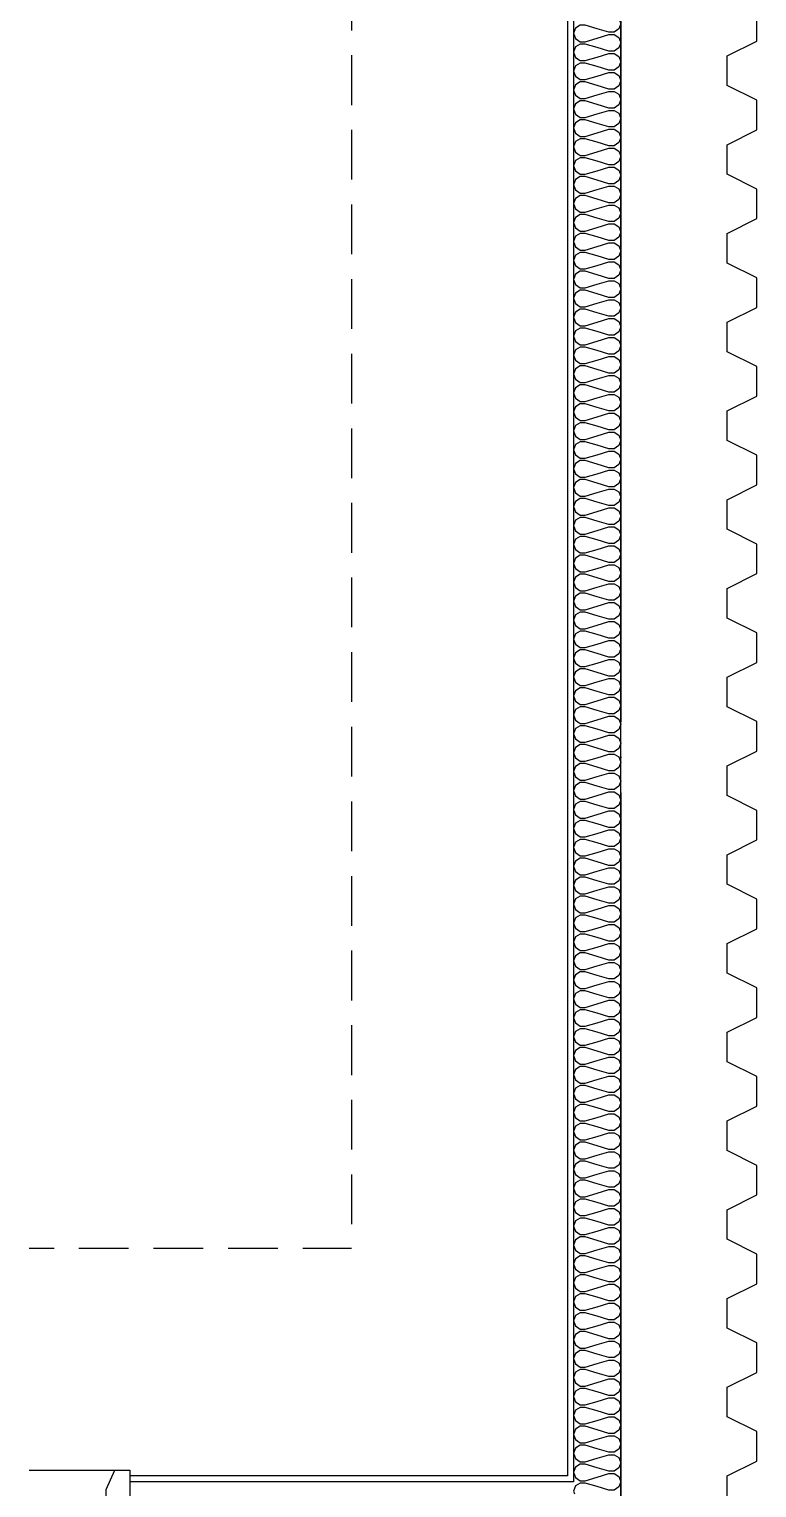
# Model space of a CAD drawing. Extents: x 0 to 40850, y 0 to 28500.
# Drawn here: x 22008 to 23238, y 9997 to 12462 of the extents above; entities that cross this region are included whole.
import ezdxf

# ---------------------------------------------------------------- set-up
doc = ezdxf.new("R2010")
doc.units = 0
doc.header["$LTSCALE"] = 60
doc.header["$MEASUREMENT"] = 0
doc.linetypes.add('CEN', pattern=[62, 60, -1, 0, -1])
doc.linetypes.add('HIDDEN', pattern=[2.1, 0.7, -0.7, 0.7])
for name, color, linetype in [('2', 2, 'CONTINUOUS'), ('4', 4, 'CONTINUOUS'), ('7', 7, 'CONTINUOUS'), ('9', 9, 'CONTINUOUS'), ('CEN', 1, 'CEN'), ('INSUL', 9, 'CONTINUOUS')]:
    doc.layers.add(name, color=color, linetype=linetype)

msp = doc.modelspace()

# ---------------------------------------------------------------- linework, layer by layer
at = {"layer": '2'}
for p, q in [((22918.3, 13637), (22918.3, 10017)), ((22928.3, 13637), (22928.3, 10007)), ((22918.3, 10017), (22178.3, 10017)), ((22928.3, 10007), (22178.3, 10007))]:
    msp.add_line(p, q, dxfattribs=at)
at = {"layer": '4', "color": 4, "linetype": 'CONTINUOUS'}
msp.add_line((22008.3, 10027), (22153.3, 10027), dxfattribs=at)
msp.add_lwpolyline([(22153.3, 9857), (22153.3, 9890), (22138.3, 9890), (22138.3, 9994), (22153.3, 10027), (22178.3, 10027), (22178.3, 9857)], close=True, dxfattribs=at)
at = {"layer": '7'}
for points in [[(22008.3, 7997), (23008.3, 7997), (23008.3, 7997), (23008.3, 13637), (23008.3, 13637), (22998.3, 13637), (22998.3, 13647), (22563.3, 13647), (22553.3, 13637), (22008.3, 13637)], [(23188.3, 9967), (23188.3, 10017), (23238.3, 10042), (23238.3, 10092), (23188.3, 10117), (23188.3, 10167), (23238.3, 10192), (23238.3, 10242), (23188.3, 10267), (23188.3, 10317), (23238.3, 10342), (23238.3, 10392), (23188.3, 10417), (23188.3, 10467), (23238.3, 10492), (23238.3, 10542), (23188.3, 10567), (23188.3, 10617), (23238.3, 10642), (23238.3, 10692), (23188.3, 10717), (23188.3, 10767), (23238.3, 10792), (23238.3, 10842), (23188.3, 10867), (23188.3, 10917), (23238.3, 10942), (23238.3, 10992), (23188.3, 11017), (23188.3, 11067), (23238.3, 11092), (23238.3, 11142), (23188.3, 11167), (23188.3, 11217), (23238.3, 11242), (23238.3, 11292), (23188.3, 11317), (23188.3, 11367), (23238.3, 11392), (23238.3, 11442), (23188.3, 11467), (23188.3, 11517), (23238.3, 11542), (23238.3, 11592), (23188.3, 11617), (23188.3, 11667), (23238.3, 11692), (23238.3, 11742), (23188.3, 11767), (23188.3, 11817), (23238.3, 11842), (23238.3, 11892), (23188.3, 11917), (23188.3, 11967), (23238.3, 11992), (23238.3, 12042), (23188.3, 12067), (23188.3, 12117), (23238.3, 12142), (23238.3, 12192), (23188.3, 12217), (23188.3, 12267), (23238.3, 12292), (23238.3, 12342), (23188.3, 12367), (23188.3, 12417), (23238.3, 12442), (23238.3, 12492)]]:
    msp.add_lwpolyline(points, dxfattribs=at)
at = {"layer": '9', "linetype": 'HIDDEN'}
for p in [(22553.3, 13637), (22008.3, 10402)]:
    msp.add_line(p, (22553.3, 10402), dxfattribs=at)
at = {"layer": 'CEN'}
msp.add_line((23008.3, 22332), (23008.3, 6042), dxfattribs=at)
at = {"layer": 'INSUL'}
for points in [[(22988.3, 12485), (22997.1, 12485), (23005.1, 12480.2), (23008.3, 12471.4), (23005.1, 12462.6), (22997.1, 12457), (22988.3, 12457), (22968.3, 12463), (22948.3, 12469), (22939.5, 12469), (22931.5, 12464.2), (22928.3, 12455.4), (22931.5, 12446.6), (22939.5, 12441), (22948.3, 12441), (22968.3, 12447), (22988.3, 12453)], [(22988.3, 12453), (22997.1, 12453), (23005.1, 12448.2), (23008.3, 12439.4), (23005.1, 12430.6), (22997.1, 12425), (22988.3, 12425), (22968.3, 12431), (22948.3, 12437), (22939.5, 12437), (22931.5, 12432.2), (22928.3, 12423.4), (22931.5, 12414.6), (22939.5, 12409), (22948.3, 12409), (22968.3, 12415), (22988.3, 12421)], [(22988.3, 12421), (22997.1, 12421), (23005.1, 12416.2), (23008.3, 12407.4), (23005.1, 12398.6), (22997.1, 12393), (22988.3, 12393), (22968.3, 12399), (22948.3, 12405), (22939.5, 12405), (22931.5, 12400.2), (22928.3, 12391.4), (22931.5, 12382.6), (22939.5, 12377), (22948.3, 12377), (22968.3, 12383), (22988.3, 12389)], [(22988.3, 12389), (22997.1, 12389), (23005.1, 12384.2), (23008.3, 12375.4), (23005.1, 12366.6), (22997.1, 12361), (22988.3, 12361), (22968.3, 12367), (22948.3, 12373), (22939.5, 12373), (22931.5, 12368.2), (22928.3, 12359.4), (22931.5, 12350.6), (22939.5, 12345), (22948.3, 12345), (22968.3, 12351), (22988.3, 12357)], [(22988.3, 12357), (22997.1, 12357), (23005.1, 12352.2), (23008.3, 12343.4), (23005.1, 12334.6), (22997.1, 12329), (22988.3, 12329), (22968.3, 12335), (22948.3, 12341), (22939.5, 12341), (22931.5, 12336.2), (22928.3, 12327.4), (22931.5, 12318.6), (22939.5, 12313), (22948.3, 12313), (22968.3, 12319), (22988.3, 12325)], [(22988.3, 12325), (22997.1, 12325), (23005.1, 12320.2), (23008.3, 12311.4), (23005.1, 12302.6), (22997.1, 12297), (22988.3, 12297), (22968.3, 12303), (22948.3, 12309), (22939.5, 12309), (22931.5, 12304.2), (22928.3, 12295.4), (22931.5, 12286.6), (22939.5, 12281), (22948.3, 12281), (22968.3, 12287), (22988.3, 12293)], [(22988.3, 12293), (22997.1, 12293), (23005.1, 12288.2), (23008.3, 12279.4), (23005.1, 12270.6), (22997.1, 12265), (22988.3, 12265), (22968.3, 12271), (22948.3, 12277), (22939.5, 12277), (22931.5, 12272.2), (22928.3, 12263.4), (22931.5, 12254.6), (22939.5, 12249), (22948.3, 12249), (22968.3, 12255), (22988.3, 12261)], [(22988.3, 12261), (22997.1, 12261), (23005.1, 12256.2), (23008.3, 12247.4), (23005.1, 12238.6), (22997.1, 12233), (22988.3, 12233), (22968.3, 12239), (22948.3, 12245), (22939.5, 12245), (22931.5, 12240.2), (22928.3, 12231.4), (22931.5, 12222.6), (22939.5, 12217), (22948.3, 12217), (22968.3, 12223), (22988.3, 12229)], [(22988.3, 12229), (22997.1, 12229), (23005.1, 12224.2), (23008.3, 12215.4), (23005.1, 12206.6), (22997.1, 12201), (22988.3, 12201), (22968.3, 12207), (22948.3, 12213), (22939.5, 12213), (22931.5, 12208.2), (22928.3, 12199.4), (22931.5, 12190.6), (22939.5, 12185), (22948.3, 12185), (22968.3, 12191), (22988.3, 12197)], [(22988.3, 12197), (22997.1, 12197), (23005.1, 12192.2), (23008.3, 12183.4), (23005.1, 12174.6), (22997.1, 12169), (22988.3, 12169), (22968.3, 12175), (22948.3, 12181), (22939.5, 12181), (22931.5, 12176.2), (22928.3, 12167.4), (22931.5, 12158.6), (22939.5, 12153), (22948.3, 12153), (22968.3, 12159), (22988.3, 12165)], [(22988.3, 12165), (22997.1, 12165), (23005.1, 12160.2), (23008.3, 12151.4), (23005.1, 12142.6), (22997.1, 12137), (22988.3, 12137), (22968.3, 12143), (22948.3, 12149), (22939.5, 12149), (22931.5, 12144.2), (22928.3, 12135.4), (22931.5, 12126.6), (22939.5, 12121), (22948.3, 12121), (22968.3, 12127), (22988.3, 12133)], [(22988.3, 12133), (22997.1, 12133), (23005.1, 12128.2), (23008.3, 12119.4), (23005.1, 12110.6), (22997.1, 12105), (22988.3, 12105), (22968.3, 12111), (22948.3, 12117), (22939.5, 12117), (22931.5, 12112.2), (22928.3, 12103.4), (22931.5, 12094.6), (22939.5, 12089), (22948.3, 12089), (22968.3, 12095), (22988.3, 12101)], [(22988.3, 12101), (22997.1, 12101), (23005.1, 12096.2), (23008.3, 12087.4), (23005.1, 12078.6), (22997.1, 12073), (22988.3, 12073), (22968.3, 12079), (22948.3, 12085), (22939.5, 12085), (22931.5, 12080.2), (22928.3, 12071.4), (22931.5, 12062.6), (22939.5, 12057), (22948.3, 12057), (22968.3, 12063), (22988.3, 12069)], [(22988.3, 12069), (22997.1, 12069), (23005.1, 12064.2), (23008.3, 12055.4), (23005.1, 12046.6), (22997.1, 12041), (22988.3, 12041), (22968.3, 12047), (22948.3, 12053), (22939.5, 12053), (22931.5, 12048.2), (22928.3, 12039.4), (22931.5, 12030.6), (22939.5, 12025), (22948.3, 12025), (22968.3, 12031), (22988.3, 12037)], [(22988.3, 12037), (22997.1, 12037), (23005.1, 12032.2), (23008.3, 12023.4), (23005.1, 12014.6), (22997.1, 12009), (22988.3, 12009), (22968.3, 12015), (22948.3, 12021), (22939.5, 12021), (22931.5, 12016.2), (22928.3, 12007.4), (22931.5, 11998.6), (22939.5, 11993), (22948.3, 11993), (22968.3, 11999), (22988.3, 12005)], [(22988.3, 12005), (22997.1, 12005), (23005.1, 12000.2), (23008.3, 11991.4), (23005.1, 11982.6), (22997.1, 11977), (22988.3, 11977), (22968.3, 11983), (22948.3, 11989), (22939.5, 11989), (22931.5, 11984.2), (22928.3, 11975.4), (22931.5, 11966.6), (22939.5, 11961), (22948.3, 11961), (22968.3, 11967), (22988.3, 11973)], [(22988.3, 11973), (22997.1, 11973), (23005.1, 11968.2), (23008.3, 11959.4), (23005.1, 11950.6), (22997.1, 11945), (22988.3, 11945), (22968.3, 11951), (22948.3, 11957), (22939.5, 11957), (22931.5, 11952.2), (22928.3, 11943.4), (22931.5, 11934.6), (22939.5, 11929), (22948.3, 11929), (22968.3, 11935), (22988.3, 11941)], [(22988.3, 11941), (22997.1, 11941), (23005.1, 11936.2), (23008.3, 11927.4), (23005.1, 11918.6), (22997.1, 11913), (22988.3, 11913), (22968.3, 11919), (22948.3, 11925), (22939.5, 11925), (22931.5, 11920.2), (22928.3, 11911.4), (22931.5, 11902.6), (22939.5, 11897), (22948.3, 11897), (22968.3, 11903), (22988.3, 11909)], [(22988.3, 11909), (22997.1, 11909), (23005.1, 11904.2), (23008.3, 11895.4), (23005.1, 11886.6), (22997.1, 11881), (22988.3, 11881), (22968.3, 11887), (22948.3, 11893), (22939.5, 11893), (22931.5, 11888.2), (22928.3, 11879.4), (22931.5, 11870.6), (22939.5, 11865), (22948.3, 11865), (22968.3, 11871), (22988.3, 11877)], [(22988.3, 11877), (22997.1, 11877), (23005.1, 11872.2), (23008.3, 11863.4), (23005.1, 11854.6), (22997.1, 11849), (22988.3, 11849), (22968.3, 11855), (22948.3, 11861), (22939.5, 11861), (22931.5, 11856.2), (22928.3, 11847.4), (22931.5, 11838.6), (22939.5, 11833), (22948.3, 11833), (22968.3, 11839), (22988.3, 11845)], [(22988.3, 11845), (22997.1, 11845), (23005.1, 11840.2), (23008.3, 11831.4), (23005.1, 11822.6), (22997.1, 11817), (22988.3, 11817), (22968.3, 11823), (22948.3, 11829), (22939.5, 11829), (22931.5, 11824.2), (22928.3, 11815.4), (22931.5, 11806.6), (22939.5, 11801), (22948.3, 11801), (22968.3, 11807), (22988.3, 11813)], [(22988.3, 11813), (22997.1, 11813), (23005.1, 11808.2), (23008.3, 11799.4), (23005.1, 11790.6), (22997.1, 11785), (22988.3, 11785), (22968.3, 11791), (22948.3, 11797), (22939.5, 11797), (22931.5, 11792.2), (22928.3, 11783.4), (22931.5, 11774.6), (22939.5, 11769), (22948.3, 11769), (22968.3, 11775), (22988.3, 11781)], [(22988.3, 11781), (22997.1, 11781), (23005.1, 11776.2), (23008.3, 11767.4), (23005.1, 11758.6), (22997.1, 11753), (22988.3, 11753), (22968.3, 11759), (22948.3, 11765), (22939.5, 11765), (22931.5, 11760.2), (22928.3, 11751.4), (22931.5, 11742.6), (22939.5, 11737), (22948.3, 11737), (22968.3, 11743), (22988.3, 11749)], [(22988.3, 11749), (22997.1, 11749), (23005.1, 11744.2), (23008.3, 11735.4), (23005.1, 11726.6), (22997.1, 11721), (22988.3, 11721), (22968.3, 11727), (22948.3, 11733), (22939.5, 11733), (22931.5, 11728.2), (22928.3, 11719.4), (22931.5, 11710.6), (22939.5, 11705), (22948.3, 11705), (22968.3, 11711), (22988.3, 11717)], [(22988.3, 11717), (22997.1, 11717), (23005.1, 11712.2), (23008.3, 11703.4), (23005.1, 11694.6), (22997.1, 11689), (22988.3, 11689), (22968.3, 11695), (22948.3, 11701), (22939.5, 11701), (22931.5, 11696.2), (22928.3, 11687.4), (22931.5, 11678.6), (22939.5, 11673), (22948.3, 11673), (22968.3, 11679), (22988.3, 11685)], [(22988.3, 11685), (22997.1, 11685), (23005.1, 11680.2), (23008.3, 11671.4), (23005.1, 11662.6), (22997.1, 11657), (22988.3, 11657), (22968.3, 11663), (22948.3, 11669), (22939.5, 11669), (22931.5, 11664.2), (22928.3, 11655.4), (22931.5, 11646.6), (22939.5, 11641), (22948.3, 11641), (22968.3, 11647), (22988.3, 11653)], [(22988.3, 11653), (22997.1, 11653), (23005.1, 11648.2), (23008.3, 11639.4), (23005.1, 11630.6), (22997.1, 11625), (22988.3, 11625), (22968.3, 11631), (22948.3, 11637), (22939.5, 11637), (22931.5, 11632.2), (22928.3, 11623.4), (22931.5, 11614.6), (22939.5, 11609), (22948.3, 11609), (22968.3, 11615), (22988.3, 11621)], [(22988.3, 11621), (22997.1, 11621), (23005.1, 11616.2), (23008.3, 11607.4), (23005.1, 11598.6), (22997.1, 11593), (22988.3, 11593), (22968.3, 11599), (22948.3, 11605), (22939.5, 11605), (22931.5, 11600.2), (22928.3, 11591.4), (22931.5, 11582.6), (22939.5, 11577), (22948.3, 11577), (22968.3, 11583), (22988.3, 11589)], [(22988.3, 11589), (22997.1, 11589), (23005.1, 11584.2), (23008.3, 11575.4), (23005.1, 11566.6), (22997.1, 11561), (22988.3, 11561), (22968.3, 11567), (22948.3, 11573), (22939.5, 11573), (22931.5, 11568.2), (22928.3, 11559.4), (22931.5, 11550.6), (22939.5, 11545), (22948.3, 11545), (22968.3, 11551), (22988.3, 11557)], [(22988.3, 11557), (22997.1, 11557), (23005.1, 11552.2), (23008.3, 11543.4), (23005.1, 11534.6), (22997.1, 11529), (22988.3, 11529), (22968.3, 11535), (22948.3, 11541), (22939.5, 11541), (22931.5, 11536.2), (22928.3, 11527.4), (22931.5, 11518.6), (22939.5, 11513), (22948.3, 11513), (22968.3, 11519), (22988.3, 11525)], [(22988.3, 11525), (22997.1, 11525), (23005.1, 11520.2), (23008.3, 11511.4), (23005.1, 11502.6), (22997.1, 11497), (22988.3, 11497), (22968.3, 11503), (22948.3, 11509), (22939.5, 11509), (22931.5, 11504.2), (22928.3, 11495.4), (22931.5, 11486.6), (22939.5, 11481), (22948.3, 11481), (22968.3, 11487), (22988.3, 11493)], [(22988.3, 11493), (22997.1, 11493), (23005.1, 11488.2), (23008.3, 11479.4), (23005.1, 11470.6), (22997.1, 11465), (22988.3, 11465), (22968.3, 11471), (22948.3, 11477), (22939.5, 11477), (22931.5, 11472.2), (22928.3, 11463.4), (22931.5, 11454.6), (22939.5, 11449), (22948.3, 11449), (22968.3, 11455), (22988.3, 11461)], [(22988.3, 11461), (22997.1, 11461), (23005.1, 11456.2), (23008.3, 11447.4), (23005.1, 11438.6), (22997.1, 11433), (22988.3, 11433), (22968.3, 11439), (22948.3, 11445), (22939.5, 11445), (22931.5, 11440.2), (22928.3, 11431.4), (22931.5, 11422.6), (22939.5, 11417), (22948.3, 11417), (22968.3, 11423), (22988.3, 11429)], [(22988.3, 11429), (22997.1, 11429), (23005.1, 11424.2), (23008.3, 11415.4), (23005.1, 11406.6), (22997.1, 11401), (22988.3, 11401), (22968.3, 11407), (22948.3, 11413), (22939.5, 11413), (22931.5, 11408.2), (22928.3, 11399.4), (22931.5, 11390.6), (22939.5, 11385), (22948.3, 11385), (22968.3, 11391), (22988.3, 11397)], [(22988.3, 11397), (22997.1, 11397), (23005.1, 11392.2), (23008.3, 11383.4), (23005.1, 11374.6), (22997.1, 11369), (22988.3, 11369), (22968.3, 11375), (22948.3, 11381), (22939.5, 11381), (22931.5, 11376.2), (22928.3, 11367.4), (22931.5, 11358.6), (22939.5, 11353), (22948.3, 11353), (22968.3, 11359), (22988.3, 11365)], [(22988.3, 11365), (22997.1, 11365), (23005.1, 11360.2), (23008.3, 11351.4), (23005.1, 11342.6), (22997.1, 11337), (22988.3, 11337), (22968.3, 11343), (22948.3, 11349), (22939.5, 11349), (22931.5, 11344.2), (22928.3, 11335.4), (22931.5, 11326.6), (22939.5, 11321), (22948.3, 11321), (22968.3, 11327), (22988.3, 11333)], [(22988.3, 11333), (22997.1, 11333), (23005.1, 11328.2), (23008.3, 11319.4), (23005.1, 11310.6), (22997.1, 11305), (22988.3, 11305), (22968.3, 11311), (22948.3, 11317), (22939.5, 11317), (22931.5, 11312.2), (22928.3, 11303.4), (22931.5, 11294.6), (22939.5, 11289), (22948.3, 11289), (22968.3, 11295), (22988.3, 11301)], [(22988.3, 11301), (22997.1, 11301), (23005.1, 11296.2), (23008.3, 11287.4), (23005.1, 11278.6), (22997.1, 11273), (22988.3, 11273), (22968.3, 11279), (22948.3, 11285), (22939.5, 11285), (22931.5, 11280.2), (22928.3, 11271.4), (22931.5, 11262.6), (22939.5, 11257), (22948.3, 11257), (22968.3, 11263), (22988.3, 11269)], [(22988.3, 11269), (22997.1, 11269), (23005.1, 11264.2), (23008.3, 11255.4), (23005.1, 11246.6), (22997.1, 11241), (22988.3, 11241), (22968.3, 11247), (22948.3, 11253), (22939.5, 11253), (22931.5, 11248.2), (22928.3, 11239.4), (22931.5, 11230.6), (22939.5, 11225), (22948.3, 11225), (22968.3, 11231), (22988.3, 11237)], [(22988.3, 11237), (22997.1, 11237), (23005.1, 11232.2), (23008.3, 11223.4), (23005.1, 11214.6), (22997.1, 11209), (22988.3, 11209), (22968.3, 11215), (22948.3, 11221), (22939.5, 11221), (22931.5, 11216.2), (22928.3, 11207.4), (22931.5, 11198.6), (22939.5, 11193), (22948.3, 11193), (22968.3, 11199), (22988.3, 11205)], [(22988.3, 11205), (22997.1, 11205), (23005.1, 11200.2), (23008.3, 11191.4), (23005.1, 11182.6), (22997.1, 11177), (22988.3, 11177), (22968.3, 11183), (22948.3, 11189), (22939.5, 11189), (22931.5, 11184.2), (22928.3, 11175.4), (22931.5, 11166.6), (22939.5, 11161), (22948.3, 11161), (22968.3, 11167), (22988.3, 11173)], [(22988.3, 11173), (22997.1, 11173), (23005.1, 11168.2), (23008.3, 11159.4), (23005.1, 11150.6), (22997.1, 11145), (22988.3, 11145), (22968.3, 11151), (22948.3, 11157), (22939.5, 11157), (22931.5, 11152.2), (22928.3, 11143.4), (22931.5, 11134.6), (22939.5, 11129), (22948.3, 11129), (22968.3, 11135), (22988.3, 11141)], [(22988.3, 11141), (22997.1, 11141), (23005.1, 11136.2), (23008.3, 11127.4), (23005.1, 11118.6), (22997.1, 11113), (22988.3, 11113), (22968.3, 11119), (22948.3, 11125), (22939.5, 11125), (22931.5, 11120.2), (22928.3, 11111.4), (22931.5, 11102.6), (22939.5, 11097), (22948.3, 11097), (22968.3, 11103), (22988.3, 11109)], [(22988.3, 11109), (22997.1, 11109), (23005.1, 11104.2), (23008.3, 11095.4), (23005.1, 11086.6), (22997.1, 11081), (22988.3, 11081), (22968.3, 11087), (22948.3, 11093), (22939.5, 11093), (22931.5, 11088.2), (22928.3, 11079.4), (22931.5, 11070.6), (22939.5, 11065), (22948.3, 11065), (22968.3, 11071), (22988.3, 11077)], [(22988.3, 11077), (22997.1, 11077), (23005.1, 11072.2), (23008.3, 11063.4), (23005.1, 11054.6), (22997.1, 11049), (22988.3, 11049), (22968.3, 11055), (22948.3, 11061), (22939.5, 11061), (22931.5, 11056.2), (22928.3, 11047.4), (22931.5, 11038.6), (22939.5, 11033), (22948.3, 11033), (22968.3, 11039), (22988.3, 11045)], [(22988.3, 11045), (22997.1, 11045), (23005.1, 11040.2), (23008.3, 11031.4), (23005.1, 11022.6), (22997.1, 11017), (22988.3, 11017), (22968.3, 11023), (22948.3, 11029), (22939.5, 11029), (22931.5, 11024.2), (22928.3, 11015.4), (22931.5, 11006.6), (22939.5, 11001), (22948.3, 11001), (22968.3, 11007), (22988.3, 11013)], [(22988.3, 11013), (22997.1, 11013), (23005.1, 11008.2), (23008.3, 10999.4), (23005.1, 10990.6), (22997.1, 10985), (22988.3, 10985), (22968.3, 10991), (22948.3, 10997), (22939.5, 10997), (22931.5, 10992.2), (22928.3, 10983.4), (22931.5, 10974.6), (22939.5, 10969), (22948.3, 10969), (22968.3, 10975), (22988.3, 10981)], [(22988.3, 10981), (22997.1, 10981), (23005.1, 10976.2), (23008.3, 10967.4), (23005.1, 10958.6), (22997.1, 10953), (22988.3, 10953), (22968.3, 10959), (22948.3, 10965), (22939.5, 10965), (22931.5, 10960.2), (22928.3, 10951.4), (22931.5, 10942.6), (22939.5, 10937), (22948.3, 10937), (22968.3, 10943), (22988.3, 10949)], [(22988.3, 10949), (22997.1, 10949), (23005.1, 10944.2), (23008.3, 10935.4), (23005.1, 10926.6), (22997.1, 10921), (22988.3, 10921), (22968.3, 10927), (22948.3, 10933), (22939.5, 10933), (22931.5, 10928.2), (22928.3, 10919.4), (22931.5, 10910.6), (22939.5, 10905), (22948.3, 10905), (22968.3, 10911), (22988.3, 10917)], [(22988.3, 10917), (22997.1, 10917), (23005.1, 10912.2), (23008.3, 10903.4), (23005.1, 10894.6), (22997.1, 10889), (22988.3, 10889), (22968.3, 10895), (22948.3, 10901), (22939.5, 10901), (22931.5, 10896.2), (22928.3, 10887.4), (22931.5, 10878.6), (22939.5, 10873), (22948.3, 10873), (22968.3, 10879), (22988.3, 10885)], [(22988.3, 10885), (22997.1, 10885), (23005.1, 10880.2), (23008.3, 10871.4), (23005.1, 10862.6), (22997.1, 10857), (22988.3, 10857), (22968.3, 10863), (22948.3, 10869), (22939.5, 10869), (22931.5, 10864.2), (22928.3, 10855.4), (22931.5, 10846.6), (22939.5, 10841), (22948.3, 10841), (22968.3, 10847), (22988.3, 10853)], [(22988.3, 10853), (22997.1, 10853), (23005.1, 10848.2), (23008.3, 10839.4), (23005.1, 10830.6), (22997.1, 10825), (22988.3, 10825), (22968.3, 10831), (22948.3, 10837), (22939.5, 10837), (22931.5, 10832.2), (22928.3, 10823.4), (22931.5, 10814.6), (22939.5, 10809), (22948.3, 10809), (22968.3, 10815), (22988.3, 10821)], [(22988.3, 10821), (22997.1, 10821), (23005.1, 10816.2), (23008.3, 10807.4), (23005.1, 10798.6), (22997.1, 10793), (22988.3, 10793), (22968.3, 10799), (22948.3, 10805), (22939.5, 10805), (22931.5, 10800.2), (22928.3, 10791.4), (22931.5, 10782.6), (22939.5, 10777), (22948.3, 10777), (22968.3, 10783), (22988.3, 10789)], [(22988.3, 10789), (22997.1, 10789), (23005.1, 10784.2), (23008.3, 10775.4), (23005.1, 10766.6), (22997.1, 10761), (22988.3, 10761), (22968.3, 10767), (22948.3, 10773), (22939.5, 10773), (22931.5, 10768.2), (22928.3, 10759.4), (22931.5, 10750.6), (22939.5, 10745), (22948.3, 10745), (22968.3, 10751), (22988.3, 10757)], [(22988.3, 10757), (22997.1, 10757), (23005.1, 10752.2), (23008.3, 10743.4), (23005.1, 10734.6), (22997.1, 10729), (22988.3, 10729), (22968.3, 10735), (22948.3, 10741), (22939.5, 10741), (22931.5, 10736.2), (22928.3, 10727.4), (22931.5, 10718.6), (22939.5, 10713), (22948.3, 10713), (22968.3, 10719), (22988.3, 10725)], [(22988.3, 10725), (22997.1, 10725), (23005.1, 10720.2), (23008.3, 10711.4), (23005.1, 10702.6), (22997.1, 10697), (22988.3, 10697), (22968.3, 10703), (22948.3, 10709), (22939.5, 10709), (22931.5, 10704.2), (22928.3, 10695.4), (22931.5, 10686.6), (22939.5, 10681), (22948.3, 10681), (22968.3, 10687), (22988.3, 10693)], [(22988.3, 10693), (22997.1, 10693), (23005.1, 10688.2), (23008.3, 10679.4), (23005.1, 10670.6), (22997.1, 10665), (22988.3, 10665), (22968.3, 10671), (22948.3, 10677), (22939.5, 10677), (22931.5, 10672.2), (22928.3, 10663.4), (22931.5, 10654.6), (22939.5, 10649), (22948.3, 10649), (22968.3, 10655), (22988.3, 10661)], [(22988.3, 10661), (22997.1, 10661), (23005.1, 10656.2), (23008.3, 10647.4), (23005.1, 10638.6), (22997.1, 10633), (22988.3, 10633), (22968.3, 10639), (22948.3, 10645), (22939.5, 10645), (22931.5, 10640.2), (22928.3, 10631.4), (22931.5, 10622.6), (22939.5, 10617), (22948.3, 10617), (22968.3, 10623), (22988.3, 10629)], [(22988.3, 10629), (22997.1, 10629), (23005.1, 10624.2), (23008.3, 10615.4), (23005.1, 10606.6), (22997.1, 10601), (22988.3, 10601), (22968.3, 10607), (22948.3, 10613), (22939.5, 10613), (22931.5, 10608.2), (22928.3, 10599.4), (22931.5, 10590.6), (22939.5, 10585), (22948.3, 10585), (22968.3, 10591), (22988.3, 10597)], [(22988.3, 10597), (22997.1, 10597), (23005.1, 10592.2), (23008.3, 10583.4), (23005.1, 10574.6), (22997.1, 10569), (22988.3, 10569), (22968.3, 10575), (22948.3, 10581), (22939.5, 10581), (22931.5, 10576.2), (22928.3, 10567.4), (22931.5, 10558.6), (22939.5, 10553), (22948.3, 10553), (22968.3, 10559), (22988.3, 10565)], [(22988.3, 10565), (22997.1, 10565), (23005.1, 10560.2), (23008.3, 10551.4), (23005.1, 10542.6), (22997.1, 10537), (22988.3, 10537), (22968.3, 10543), (22948.3, 10549), (22939.5, 10549), (22931.5, 10544.2), (22928.3, 10535.4), (22931.5, 10526.6), (22939.5, 10521), (22948.3, 10521), (22968.3, 10527), (22988.3, 10533)], [(22988.3, 10533), (22997.1, 10533), (23005.1, 10528.2), (23008.3, 10519.4), (23005.1, 10510.6), (22997.1, 10505), (22988.3, 10505), (22968.3, 10511), (22948.3, 10517), (22939.5, 10517), (22931.5, 10512.2), (22928.3, 10503.4), (22931.5, 10494.6), (22939.5, 10489), (22948.3, 10489), (22968.3, 10495), (22988.3, 10501)], [(22988.3, 10501), (22997.1, 10501), (23005.1, 10496.2), (23008.3, 10487.4), (23005.1, 10478.6), (22997.1, 10473), (22988.3, 10473), (22968.3, 10479), (22948.3, 10485), (22939.5, 10485), (22931.5, 10480.2), (22928.3, 10471.4), (22931.5, 10462.6), (22939.5, 10457), (22948.3, 10457), (22968.3, 10463), (22988.3, 10469)], [(22988.3, 10469), (22997.1, 10469), (23005.1, 10464.2), (23008.3, 10455.4), (23005.1, 10446.6), (22997.1, 10441), (22988.3, 10441), (22968.3, 10447), (22948.3, 10453), (22939.5, 10453), (22931.5, 10448.2), (22928.3, 10439.4), (22931.5, 10430.6), (22939.5, 10425), (22948.3, 10425), (22968.3, 10431), (22988.3, 10437)], [(22988.3, 10437), (22997.1, 10437), (23005.1, 10432.2), (23008.3, 10423.4), (23005.1, 10414.6), (22997.1, 10409), (22988.3, 10409), (22968.3, 10415), (22948.3, 10421), (22939.5, 10421), (22931.5, 10416.2), (22928.3, 10407.4), (22931.5, 10398.6), (22939.5, 10393), (22948.3, 10393), (22968.3, 10399), (22988.3, 10405)], [(22988.3, 10405), (22997.1, 10405), (23005.1, 10400.2), (23008.3, 10391.4), (23005.1, 10382.6), (22997.1, 10377), (22988.3, 10377), (22968.3, 10383), (22948.3, 10389), (22939.5, 10389), (22931.5, 10384.2), (22928.3, 10375.4), (22931.5, 10366.6), (22939.5, 10361), (22948.3, 10361), (22968.3, 10367), (22988.3, 10373)], [(22988.3, 10373), (22997.1, 10373), (23005.1, 10368.2), (23008.3, 10359.4), (23005.1, 10350.6), (22997.1, 10345), (22988.3, 10345), (22968.3, 10351), (22948.3, 10357), (22939.5, 10357), (22931.5, 10352.2), (22928.3, 10343.4), (22931.5, 10334.6), (22939.5, 10329), (22948.3, 10329), (22968.3, 10335), (22988.3, 10341)], [(22988.3, 10341), (22997.1, 10341), (23005.1, 10336.2), (23008.3, 10327.4), (23005.1, 10318.6), (22997.1, 10313), (22988.3, 10313), (22968.3, 10319), (22948.3, 10325), (22939.5, 10325), (22931.5, 10320.2), (22928.3, 10311.4), (22931.5, 10302.6), (22939.5, 10297), (22948.3, 10297), (22968.3, 10303), (22988.3, 10309)], [(22988.3, 10309), (22997.1, 10309), (23005.1, 10304.2), (23008.3, 10295.4), (23005.1, 10286.6), (22997.1, 10281), (22988.3, 10281), (22968.3, 10287), (22948.3, 10293), (22939.5, 10293), (22931.5, 10288.2), (22928.3, 10279.4), (22931.5, 10270.6), (22939.5, 10265), (22948.3, 10265), (22968.3, 10271), (22988.3, 10277)], [(22988.3, 10277), (22997.1, 10277), (23005.1, 10272.2), (23008.3, 10263.4), (23005.1, 10254.6), (22997.1, 10249), (22988.3, 10249), (22968.3, 10255), (22948.3, 10261), (22939.5, 10261), (22931.5, 10256.2), (22928.3, 10247.4), (22931.5, 10238.6), (22939.5, 10233), (22948.3, 10233), (22968.3, 10239), (22988.3, 10245)], [(22988.3, 10245), (22997.1, 10245), (23005.1, 10240.2), (23008.3, 10231.4), (23005.1, 10222.6), (22997.1, 10217), (22988.3, 10217), (22968.3, 10223), (22948.3, 10229), (22939.5, 10229), (22931.5, 10224.2), (22928.3, 10215.4), (22931.5, 10206.6), (22939.5, 10201), (22948.3, 10201), (22968.3, 10207), (22988.3, 10213)], [(22988.3, 10213), (22997.1, 10213), (23005.1, 10208.2), (23008.3, 10199.4), (23005.1, 10190.6), (22997.1, 10185), (22988.3, 10185), (22968.3, 10191), (22948.3, 10197), (22939.5, 10197), (22931.5, 10192.2), (22928.3, 10183.4), (22931.5, 10174.6), (22939.5, 10169), (22948.3, 10169), (22968.3, 10175), (22988.3, 10181)], [(22988.3, 10181), (22997.1, 10181), (23005.1, 10176.2), (23008.3, 10167.4), (23005.1, 10158.6), (22997.1, 10153), (22988.3, 10153), (22968.3, 10159), (22948.3, 10165), (22939.5, 10165), (22931.5, 10160.2), (22928.3, 10151.4), (22931.5, 10142.6), (22939.5, 10137), (22948.3, 10137), (22968.3, 10143), (22988.3, 10149)], [(22988.3, 10149), (22997.1, 10149), (23005.1, 10144.2), (23008.3, 10135.4), (23005.1, 10126.6), (22997.1, 10121), (22988.3, 10121), (22968.3, 10127), (22948.3, 10133), (22939.5, 10133), (22931.5, 10128.2), (22928.3, 10119.4), (22931.5, 10110.6), (22939.5, 10105), (22948.3, 10105), (22968.3, 10111), (22988.3, 10117)], [(22988.3, 10117), (22997.1, 10117), (23005.1, 10112.2), (23008.3, 10103.4), (23005.1, 10094.6), (22997.1, 10089), (22988.3, 10089), (22968.3, 10095), (22948.3, 10101), (22939.5, 10101), (22931.5, 10096.2), (22928.3, 10087.4), (22931.5, 10078.6), (22939.5, 10073), (22948.3, 10073), (22968.3, 10079), (22988.3, 10085)], [(22988.3, 10085), (22997.1, 10085), (23005.1, 10080.2), (23008.3, 10071.4), (23005.1, 10062.6), (22997.1, 10057), (22988.3, 10057), (22968.3, 10063), (22948.3, 10069), (22939.5, 10069), (22931.5, 10064.2), (22928.3, 10055.4), (22931.5, 10046.6), (22939.5, 10041), (22948.3, 10041), (22968.3, 10047), (22988.3, 10053)], [(22988.3, 10053), (22997.1, 10053), (23005.1, 10048.2), (23008.3, 10039.4), (23005.1, 10030.6), (22997.1, 10025), (22988.3, 10025), (22968.3, 10031), (22948.3, 10037), (22939.5, 10037), (22931.5, 10032.2), (22928.3, 10023.4), (22931.5, 10014.6), (22939.5, 10009), (22948.3, 10009), (22968.3, 10015), (22988.3, 10021)], [(22988.3, 10021), (22997.1, 10021), (23005.1, 10016.2), (23008.3, 10007.4), (23005.1, 9998.6), (22997.1, 9993), (22988.3, 9993), (22968.3, 9999), (22948.3, 10005), (22939.5, 10005), (22931.5, 10000.2), (22928.3, 9991.4), (22929.9, 9987)]]:
    msp.add_lwpolyline(points, dxfattribs=at)

doc.saveas('drawing.dxf')
